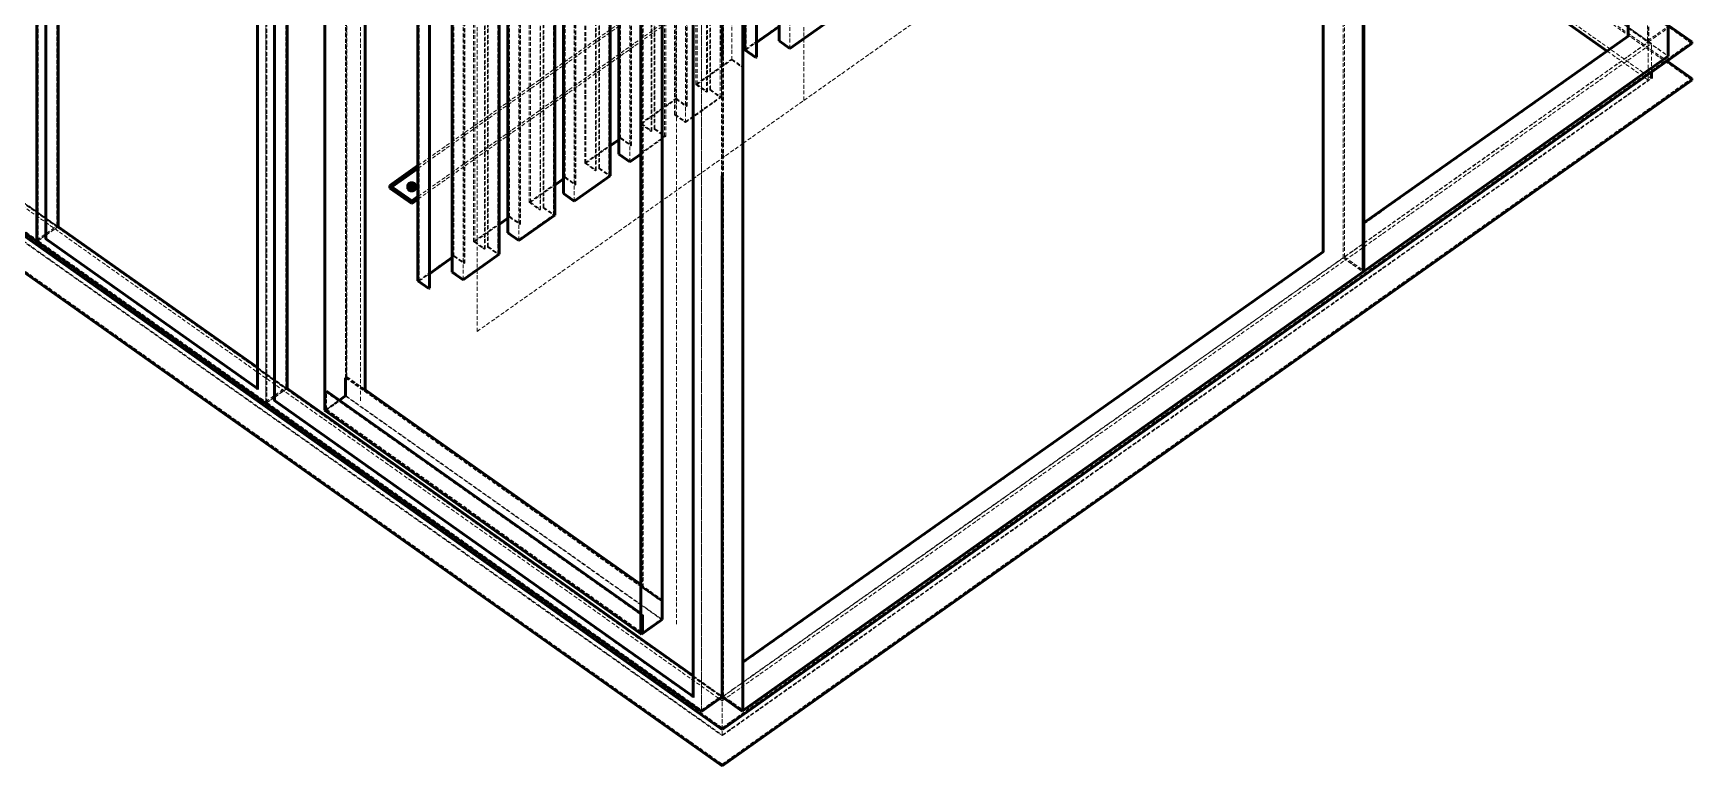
# Model space of a CAD drawing. Header units: millimetres. Extents: x 589 to 12190, y 300 to 8700.
# Drawn here: x 1816 to 3431, y 688 to 1402 of the extents above; entities that cross this region are included whole.
import ezdxf

# ---------------------------------------------------------------- set-up
doc = ezdxf.new("R2010")
doc.units = ezdxf.units.MM
doc.linetypes.add('Hidden', pattern=[15, 5, -3, 5, -2])
for name, color, linetype, lineweight in [('Default', 7, 'Continuous', 50), ('Edges', 7, 'Hidden', 15), ('HiddenEdges', 2, 'Hidden', 15), ('HiddenSilhouettes', 2, 'Hidden', 15), ('HiddenWires', 7, 'Hidden', 15), ('Silhouettes', 7, 'Continuous', 50), ('Wires', 7, 'Hidden', 15)]:
    doc.layers.add(name, color=color, linetype=linetype, lineweight=lineweight)

# ---------------------------------------------------------------- blocks, each defined once
blk = doc.blocks.new('Isometric')
at = {"layer": 'Edges'}
for points in [[(1863.7, -1528.8), (1863.7, 159.5)], [(1838.5, -1511), (1838.5, 141.7)], [(1813.3, -1503.6), (1813.3, 123.9)], [(-242.5, -1766.6), (-242.5, -97.8)], [(1467.7, -1808.8), (1467.7, -120.5)], [(1417.3, -1783.6), (1417.3, -156.1)], [(43.8, -1979.7), (43.8, -289.7)], [(54.4, -1976.6), (54.4, -307.8)], [(-1866.8, -630.7), (636.4, -2400.7)], [(-1840.6, -659.5), (636.4, -2411)], [(-1866.8, -678), (636.4, -2448)], [(609.5, -2379.7), (609.5, -689.7)], [(679.9, -1530.8), (679.9, -724.7)], [(724.4, -1519.3), (724.4, -713.2)], [(121.6, -1989.4), (121.6, -1129.3)], [(255.6, -1830.8), (255.6, -1277.8)], [(444.4, -1717.3), (444.4, -1411.3)], [(531.7, -2279.4), (531.7, -1419.3)], [(516.5, -1666.3), (516.5, -1462.3)], [(557.5, -2236.6), (557.5, -1456)], [(1469.4, -1746.8), (1813.3, -1503.6)], [(1812.5, -1503), (1813.3, -1503.6)], [(636.4, -2400.7), (1895, -1510.7)], [(1469.4, -1772), (1838.5, -1511)], [(1469.4, -1807.6), (1863.7, -1528.8)], [(636.4, -2448), (1895, -1558)], [(233.3, -1720.4), (233.3, -1716.9)], [(-241.7, -1761.9), (-225.4, -1750.4)], [(-242.5, -1766.6), (-241.7, -1766)], [(663.3, -2316.8), (1417.3, -1783.6)], [(1416.5, -1783), (1417.3, -1783.6)], [(663.3, -2342), (1442.5, -1791)], [(1442.5, -1791), (1467.7, -1808.8)], [(663.3, -2377.6), (1467.7, -1808.8)], [(147.4, -1946.6), (530.6, -2217.6)], [(54.4, -1976.6), (55.3, -1976)], [(54.4, -1976.6), (598.9, -2361.6)], [(147.4, -1970.1), (530.6, -2241.1)], [(173.1, -1963.2), (530.6, -2216)], [(557.5, -2236.6), (558.6, -2235.8)], [(557.5, -2260.1), (557.5, -2236.6)], [(531.7, -2254.8), (532.9, -2254)], [(636.4, -2360.7), (636.4, -2297)], [(636.4, -2402.8), (636.4, -2400.7)], [(636.4, -2450.2), (636.4, -2448)]]:
    blk.add_lwpolyline(points, dxfattribs=at)
for points in [[(1442.5, -1791, 0), (1442.5, -138.3, 0)], [(662.4, -2379.1, 0), (662.4, -689.1, 0)], [(172, -1964, 0), (172, -1218.6, 0)], [(300.2, -1819.3, 0), (300.2, -1309.3, 0)], [(372.3, -1768.3, 0), (372.3, -1360.3, 0)], [(1838.5, -1511, 0), (1863.7, -1528.8, 0)], [(636.4, -1684.5, 0), (636.4, -1531.3, 0)], [(636.4, -2411, 0), (1842.7, -1558, 0)], [(-242.5, -1766.6, 0), (33.2, -1961.6, 0)], [(55.3, -1971.9, 0), (71.6, -1960.4, 0)], [(121.6, -1964.8, 0), (531.7, -2254.8, 0)], [(532.9, -2277.5, 0), (557.5, -2260.1, 0)], [(636.4, -2411, 0), (636.4, -2402.8, 0)]]:
    blk.add_polyline3d(points, dxfattribs=at)
blk.add_polyline3d([(1838.5, -1511, 0)], close=True, dxfattribs=at)
at = {"layer": 'HiddenEdges'}
for points in [[(-634.3, 238.7), (1842.7, -1512.8)], [(-608.1, 257.2), (1895, -1512.8)], [(-608.1, 209.8), (1895, -1560.2)], [(-227.1, -1749.2), (-227.1, -60.9)], [(-253.1, -1767.6), (-253.1, -79.3)], [(1468.5, -1746.2), (1468.5, -108.3)], [(69.9, -1959.2), (69.9, -270.9)], [(70.7, -1960.7), (70.7, -270.7)], [(71.6, -1960.9), (71.6, -270.9)], [(34.1, -1961), (34.1, -292.2)], [(43.8, -1977.6), (43.8, -289.3)], [(-1838.5, -660.2), (636.4, -2410.2)], [(635.5, -2359.2), (635.5, -670.9)], [(662.4, -2316.2), (662.4, -678.3)], [(599.8, -2361), (599.8, -692.2)], [(609.5, -2377.6), (609.5, -689.3)], [(711.1, -1508.7), (711.1, -702.6)], [(648.8, -1534), (648.8, -727.9)], [(662.1, -1543.4), (662.1, -737.3)], [(616.2, -1575.8), (616.2, -769.7)], [(621.2, -1572.3), (621.2, -766.2)], [(576.6, -1585), (576.6, -778.9)], [(589.9, -1594.4), (589.9, -788.3)], [(549.1, -1623.3), (549.1, -817.2)], [(575.4, -1604.7), (575.4, -798.6)], [(504.5, -1636), (504.5, -829.9)], [(517.8, -1645.4), (517.8, -839.3)], [(544.1, -1626.8), (544.1, -820.7)], [(432.4, -1687), (432.4, -880.9)], [(472, -1677.8), (472, -871.7)], [(476.9, -1674.3), (476.9, -868.2)], [(431.1, -1706.7), (431.1, -900.6)], [(445.7, -1696.4), (445.7, -890.3)], [(399.9, -1728.8), (399.9, -922.7)], [(404.8, -1725.3), (404.8, -919.2)], [(360.3, -1738), (360.3, -931.9)], [(373.6, -1747.4), (373.6, -941.3)], [(359, -1757.7), (359, -951.6)], [(288.1, -1789), (288.1, -982.9)], [(327.7, -1779.8), (327.7, -973.7)], [(332.7, -1776.3), (332.7, -970.2)], [(286.9, -1808.7), (286.9, -1002.6)], [(301.4, -1798.4), (301.4, -992.3)], [(147.4, -1969.6), (147.4, -1109.5)], [(-1032.4, -1180.7), (-226.3, -1750.7)], [(-1031.5, -1180.9), (-225.4, -1750.9)], [(557.5, -2259.6), (557.5, -1399.5)], [(1838.5, -1511.5), (1838.5, -1378.2)], [(559.5, -2235.2), (559.5, -1400.8)], [(534, -2218.4), (534, -1437.8)], [(1812.5, -1491.4), (1837.6, -1509.2)], [(-226.3, -1751.5), (-226.3, -1531.3)], [(636.4, -2410.2), (1838.5, -1560.2)], [(1469.4, -1746.8), (1469.4, -1746.8)], [(1444.2, -1789.8), (1469.4, -1772)], [(636.4, -2360.7), (1442.5, -1790.7)], [(148.5, -1945.8), (148.5, -1837.6)], [(70.7, -1960.7), (636.4, -2360.7)], [(147.4, -1969.6), (148.5, -1970.4)], [(148.5, -1970.4), (558.6, -2260.4)], [(530.6, -2217.6), (557.5, -2236.6)], [(532.9, -2219.2), (534, -2218.4)], [(530.6, -2241.1), (557.5, -2260.1)], [(663.3, -2316.8), (663.3, -2316.8)], [(636.4, -2361.5), (636.4, -2360.7)], [(636.4, -2402.8), (636.4, -2365.8)]]:
    blk.add_lwpolyline(points, dxfattribs=at)
blk.add_lwpolyline([(1838.5, -1510.7)], close=True, dxfattribs=at)
for points in [[(588.7, -1615.3, 0), (588.7, -809.2, 0)], [(503.2, -1655.7, 0), (503.2, -849.6, 0)], [(1273.6, -1110.9, 0), (1839.3, -1510.9, 0)], [(1812.5, -1492.3, 0), (1838.5, -1510.7, 0)], [(1838.5, -1510.7, 0), (1864.5, -1529.1, 0)], [(-251.4, -1768.8, 0), (-241.7, -1761.9, 0)], [(-226.3, -1750.7, 0), (70.7, -1960.7, 0)], [(-226.3, -1751.5, 0), (-225.4, -1750.9, 0)], [(-225.4, -1750.9, 0), (71.6, -1960.9, 0)], [(148.5, -1945.8, 0), (149.3, -1945.2, 0)], [(148.5, -1945.8, 0), (173.1, -1963.2, 0)], [(45.5, -1978.8, 0), (55.3, -1971.9, 0)], [(71.6, -1960.9, 0), (637.2, -2360.9, 0)], [(120.5, -1988.6, 0), (147.4, -1969.6, 0)], [(121.6, -1989.4, 0), (148.5, -1970.4, 0)], [(122.8, -1987.5, 0), (122.8, -1964, 0)], [(530.6, -2216, 0), (558.6, -2235.8, 0)], [(534, -2218.4, 0), (558.6, -2235.8, 0)], [(530.6, -2278.6, 0), (557.5, -2259.6, 0)], [(557.5, -2259.6, 0), (558.6, -2260.4, 0)], [(638.1, -2359.8, 0), (663.3, -2342, 0)], [(636.4, -2410.2, 0), (636.4, -2360.7, 0)]]:
    blk.add_polyline3d(points, dxfattribs=at)
at = {"layer": 'HiddenSilhouettes'}
for points in [[(-608.1, 212), (1863, -1535.4)], [(-634.3, 193.5), (1842.7, -1558)], [(-226.3, -1750.7), (-226.3, -60.7)], [(-251.4, -1768.8), (-251.4, -80.5)], [(70.7, -1961.5), (70.7, -271.5)], [(45.5, -1978.8), (45.5, -290.5)], [(637.2, -2360.9), (637.2, -670.9)], [(638.1, -2359.8), (638.1, -671.5)], [(667.4, -1520.8), (667.4, -714.7)], [(662.9, -1542.8), (662.9, -736.7)], [(602.1, -1565.8), (602.1, -759.7)], [(603.8, -1565.8), (603.8, -759.7)], [(617.1, -1575.2), (617.1, -769.1)], [(620.3, -1572.9), (620.3, -766.8)], [(590.8, -1593.8), (590.8, -787.7)], [(633.6, -1582.3), (633.6, -776.2)], [(635.3, -1582.3), (635.3, -776.2)], [(530, -1616.8), (530, -810.7)], [(531.7, -1616.8), (531.7, -810.7)], [(548.2, -1623.9), (548.2, -817.8)], [(574.5, -1605.3), (574.5, -799.2)], [(518.7, -1644.8), (518.7, -838.7)], [(545, -1626.2), (545, -820.1)], [(561.5, -1633.3), (561.5, -827.2)], [(563.2, -1633.3), (563.2, -827.2)], [(457.9, -1667.8), (457.9, -861.7)], [(459.5, -1667.8), (459.5, -861.7)], [(472.8, -1677.2), (472.8, -871.1)], [(476.1, -1674.9), (476.1, -868.8)], [(489.4, -1684.3), (489.4, -878.2)], [(446.5, -1695.8), (446.5, -889.7)], [(385.7, -1718.8), (385.7, -912.7)], [(387.4, -1718.8), (387.4, -912.7)], [(400.7, -1728.2), (400.7, -922.1)], [(404, -1725.9), (404, -919.8)], [(374.4, -1746.8), (374.4, -940.7)], [(417.3, -1735.3), (417.3, -929.2)], [(313.6, -1769.8), (313.6, -963.7)], [(315.3, -1769.8), (315.3, -963.7)], [(328.6, -1779.2), (328.6, -973.1)], [(331.8, -1776.9), (331.8, -970.8)], [(345.1, -1786.3), (345.1, -980.2)], [(302.3, -1797.8), (302.3, -991.7)], [(243.2, -1820.8), (243.2, -1014.7)], [(148.5, -1970.4), (148.5, -1110.3)], [(-1032.4, -1181.5), (-226.3, -1751.5)], [(-1057.5, -1198.8), (-253.1, -1767.6)], [(241.5, -1671.2), (629.3, -1396.9)], [(241.5, -1674.7), (629.3, -1400.4)], [(241.5, -1711.2), (657.6, -1416.9)], [(532.9, -2219.2), (532.9, -1438.6)], [(665.7, -1520.8), (712.4, -1487.8)], [(1837.6, -1509.2), (1863.7, -1490.8)], [(636.4, -2360.7), (1838.5, -1510.7)], [(636.4, -2365.8), (1842.7, -1512.8)], [(667.4, -1520.8), (680.7, -1530.2)], [(710.3, -1509.3), (711.1, -1508.7)], [(1842.7, -1549.8), (1842.7, -1512.8)], [(603.8, -1565.8), (648.8, -1534)], [(648.8, -1534), (662.1, -1543.4)], [(602.1, -1565.8), (616.2, -1575.8)], [(603.8, -1565.8), (617.1, -1575.2)], [(531.7, -1616.8), (576.6, -1585)], [(576.6, -1583.8), (590.8, -1593.8)], [(576.6, -1585), (589.9, -1594.4)], [(588.7, -1614.1), (633.6, -1582.3)], [(588.7, -1615.3), (635.3, -1582.3)], [(616.2, -1575.8), (617.1, -1575.2)], [(620.3, -1572.9), (621.2, -1572.3)], [(620.3, -1572.9), (633.6, -1582.3)], [(575.4, -1604.7), (588.7, -1614.1)], [(502.4, -1637.5), (504.5, -1636)], [(504.5, -1636), (517.8, -1645.4)], [(530, -1616.8), (544.1, -1626.8)], [(531.7, -1616.8), (545, -1626.2)], [(548.2, -1623.9), (561.5, -1633.3)], [(549.1, -1623.3), (563.2, -1633.3)], [(459.5, -1667.8), (491.1, -1645.5)], [(502.4, -1656.3), (503.2, -1655.7)], [(503.2, -1655.7), (516.5, -1665.1)], [(517.8, -1645.4), (518.7, -1644.8)], [(457.9, -1667.8), (472, -1677.8)], [(459.5, -1667.8), (472.8, -1677.2)], [(472, -1677.8), (472.8, -1677.2)], [(476.1, -1674.9), (476.9, -1674.3)], [(476.1, -1674.9), (489.4, -1684.3)], [(476.9, -1674.3), (491.1, -1684.3)], [(228.5, -1699.5), (229.2, -1698.7)], [(237.5, -1698.7), (238.2, -1699.5)], [(385.7, -1718.8), (432.4, -1685.8)], [(387.4, -1718.8), (419, -1696.5)], [(430.3, -1688.5), (432.4, -1687)], [(432.4, -1685.8), (446.5, -1695.8)], [(432.4, -1687), (445.7, -1696.4)], [(444.4, -1716.1), (489.4, -1684.3)], [(385.7, -1718.8), (399.9, -1728.8)], [(387.4, -1718.8), (400.7, -1728.2)], [(431.1, -1706.7), (444.4, -1716.1)], [(358.1, -1739.5), (360.3, -1738)], [(360.3, -1738), (373.6, -1747.4)], [(372.3, -1767.1), (417.3, -1735.3)], [(404, -1725.9), (404.8, -1725.3)], [(404, -1725.9), (417.3, -1735.3)], [(404.8, -1725.3), (419, -1735.3)], [(-253.1, -1767.6), (-227.1, -1749.2)], [(315.3, -1769.8), (346.8, -1747.5)], [(358.1, -1758.3), (359, -1757.7)], [(359, -1757.7), (372.3, -1767.1)], [(1468.5, -1746.2), (1469.4, -1746.8)], [(-253.1, -1767.6), (-253.1, -1767.6)], [(300.2, -1818.1), (345.1, -1786.3)], [(313.6, -1769.8), (327.7, -1779.8)], [(315.3, -1769.8), (328.6, -1779.2)], [(327.7, -1779.8), (328.6, -1779.2)], [(331.8, -1776.9), (332.7, -1776.3)], [(331.8, -1776.9), (345.1, -1786.3)], [(332.7, -1776.3), (346.8, -1786.3)], [(241.5, -1820.8), (288.1, -1787.8)], [(288.1, -1787.8), (302.3, -1797.8)], [(288.1, -1789), (301.4, -1798.4)], [(301.4, -1798.4), (302.3, -1797.8)], [(1442.5, -1790.7), (1467.7, -1808.5)], [(1444.2, -1789.8), (1469.4, -1807.6)], [(243.2, -1820.8), (256.5, -1830.2)], [(286.9, -1808.7), (300.2, -1818.1)], [(43.8, -1977.6), (69.9, -1959.2)], [(147.4, -1946.6), (148.5, -1945.8)], [(149.3, -1945.2), (173.1, -1962)], [(33.2, -1960.4), (34.1, -1961)], [(45.5, -1978.8), (609.5, -2377.6)], [(70.7, -1961.5), (636.4, -2361.5)], [(122.8, -1987.5), (139.4, -1975.7)], [(530.6, -2214.8), (559.5, -2235.2)], [(558.6, -2235.8), (559.5, -2235.2)], [(530.6, -2252.4), (532.9, -2254)], [(662.4, -2316.2), (663.3, -2316.8)], [(663.3, -2316.8), (663.3, -2316.8)], [(598.9, -2333.3), (635.5, -2359.2)], [(598.9, -2360.4), (599.8, -2361)], [(598.9, -2361.6), (599.8, -2361)], [(609.5, -2377.6), (635.5, -2359.2)], [(636.4, -2361.5), (637.2, -2360.9)]]:
    blk.add_lwpolyline(points, dxfattribs=at)
blk.add_lwpolyline([(609.5, -2377.6)], close=True, dxfattribs=at)
for points in [[(1837.6, -1509.2, 0), (1837.6, 179.1, 0)], [(1839.3, -1510.9, 0), (1839.3, 178.7, 0)], [(1444.2, -1789.8, 0), (1444.2, -101.5, 0)], [(-1840.6, -614.3, 0), (636.4, -2365.8, 0)], [(-1838.5, -610.7, 0), (636.4, -2360.7, 0)], [(149.3, -1945.2, 0), (149.3, -1110.8, 0)], [(241.5, -1714.7, 0), (657.6, -1420.4, 0)], [(724.4, -1518.1, 0), (769.4, -1486.3, 0)], [(1812.5, -1493.1, 0), (1838.5, -1511.5, 0)], [(1838.5, -1510.7, 0), (1864.5, -1492.3, 0)], [(667.4, -1520.8, 0), (680.7, -1511.4, 0)], [(711.1, -1508.7, 0), (724.4, -1518.1, 0)], [(1785.1, -1522.4, 0), (1838.5, -1560.2, 0)], [(1838.5, -1560.2, 0), (1838.5, -1510.7, 0)], [(1838.5, -1511.5, 0), (1839.3, -1510.9, 0)], [(-225.4, -1750.9, 0), (-225.4, -1531.3, 0)], [(602.1, -1565.8, 0), (648.8, -1532.8, 0)], [(648.8, -1532.8, 0), (662.9, -1542.8, 0)], [(662.1, -1543.4, 0), (662.9, -1542.8, 0)], [(530, -1616.8, 0), (576.6, -1583.8, 0)], [(621.2, -1572.3, 0), (635.3, -1582.3, 0)], [(574.5, -1605.3, 0), (575.4, -1604.7, 0)], [(574.5, -1605.3, 0), (588.7, -1615.3, 0)], [(589.9, -1594.4, 0), (590.8, -1593.8, 0)], [(457.9, -1667.8, 0), (504.5, -1634.8, 0)], [(504.5, -1634.8, 0), (518.7, -1644.8, 0)], [(516.5, -1665.1, 0), (561.5, -1633.3, 0)], [(530.6, -1656.3, 0), (563.2, -1633.3, 0)], [(544.1, -1626.8, 0), (545, -1626.2, 0)], [(548.2, -1623.9, 0), (549.1, -1623.3, 0)], [(205.1, -1700.4, 0), (207.6, -1698.7, 0)], [(445.7, -1696.4, 0), (446.5, -1695.8, 0)], [(430.3, -1707.3, 0), (431.1, -1706.7, 0)], [(-263.8, -1723.3, 0), (-227.1, -1749.2, 0)], [(313.6, -1769.8, 0), (360.3, -1736.8, 0)], [(360.3, -1736.8, 0), (374.4, -1746.8, 0)], [(399.9, -1728.8, 0), (400.7, -1728.2, 0)], [(-253.1, -1769.7, 0), (-226.3, -1750.7, 0)], [(-226.3, -1751.5, 0), (70.7, -1961.5, 0)], [(373.6, -1747.4, 0), (374.4, -1746.8, 0)], [(1468.5, -1746.2, 0), (1469.4, -1745.6, 0)], [(1469.4, -1746.8, 0), (1469.4, -1746.8, 0)], [(-251.4, -1768.8, 0), (43.8, -1977.6, 0)], [(286, -1790.5, 0), (288.1, -1789, 0)], [(243.2, -1820.8, 0), (256.5, -1811.4, 0)], [(286, -1809.3, 0), (286.9, -1808.7, 0)], [(33.2, -1933.3, 0), (69.9, -1959.2, 0)], [(33.2, -1961.6, 0), (34.1, -1961, 0)], [(43.8, -1979.7, 0), (70.7, -1960.7, 0)], [(70.7, -1961.5, 0), (71.6, -1960.9, 0)], [(122.8, -1987.5, 0), (532.9, -2277.5, 0)], [(532.9, -2219.2, 0), (557.5, -2236.6, 0)], [(662.4, -2316.2, 0), (663.3, -2315.6, 0)], [(662.4, -2316.2, 0), (662.4, -2316.2, 0)], [(638.1, -2359.8, 0), (663.3, -2377.6, 0)]]:
    blk.add_polyline3d(points, dxfattribs=at)
blk.add_polyline3d([(1468.5, -1746.2, 0)], close=True, dxfattribs=at)
at = {"layer": 'HiddenWires'}
blk.add_polyline3d([(530.6, -1736.3, 0), (663.3, -1642.5, 0)], dxfattribs=at)
at = {"layer": 'Silhouettes'}
for points in [[(1864.5, -1529.1), (1864.5, 160.9)], [(-253.1, -1769.7), (-253.1, -79.7)], [(-225.4, -1750.4), (-225.4, -109.9)], [(1468.5, -1809.1), (1468.5, -119.1)], [(1469.4, -1807.6), (1469.4, -119.3)], [(1416.5, -1783), (1416.5, -156.7)], [(33.2, -1961.6), (33.2, -292.8)], [(55.3, -1976), (55.3, -308.4)], [(71.6, -1960.4), (71.6, -319.9)], [(-1866.8, -632.8), (636.4, -2402.8)], [(-1866.8, -680.2), (636.4, -2450.2)], [(598.9, -2361.6), (598.9, -692.8)], [(663.3, -2377.6), (663.3, -689.3)], [(710.3, -1509.3), (710.3, -703.2)], [(665.7, -1520.8), (665.7, -714.7)], [(680.7, -1530.2), (680.7, -724.1)], [(120.5, -1988.6), (120.5, -1128.5)], [(-1059.2, -1199.7), (-253.1, -1769.7)], [(173.1, -1963.2), (173.1, -1219.4)], [(241.5, -1820.8), (241.5, -1267.8)], [(256.5, -1830.2), (256.5, -1278.4)], [(1469.4, -1299.2), (1785.1, -1522.4)], [(346.8, -1786.3), (346.8, -1342.3)], [(419, -1735.3), (419, -1393.3)], [(636.4, -1531.3), (636.4, -1378.2)], [(430.3, -1707.3), (430.3, -1401.3)], [(530.6, -2278.6), (530.6, -1418.5)], [(558.6, -2260.4), (558.6, -1400.3)], [(491.1, -1684.3), (491.1, -1444.3)], [(724.4, -1519.3), (771.1, -1486.3)], [(1469.4, -1745.6), (1812.5, -1503)], [(1865.3, -1489.7), (1895, -1510.7)], [(636.4, -2402.8), (1895, -1512.8)], [(710.3, -1509.3), (724.4, -1519.3)], [(1895, -1512.8), (1895, -1510.7)], [(679.9, -1530.8), (680.7, -1530.2)], [(1468.5, -1809.1), (1864.5, -1529.1)], [(1842.7, -1558), (1842.7, -1549.8)], [(636.4, -2450.2), (1895, -1560.2)], [(1895, -1560.2), (1895, -1558)], [(502.4, -1656.3), (516.5, -1666.3)], [(516.5, -1666.3), (530.6, -1656.3)], [(207.6, -1698.7), (241.5, -1674.7)], [(205.1, -1700.4), (205.1, -1696.9)], [(205.1, -1696.9), (233.3, -1716.9)], [(205.1, -1700.4), (233.3, -1720.4)], [(238.2, -1697.8), (236.9, -1699.4), (234.6, -1700.3), (232.1, -1700.3), (229.8, -1699.4), (228.5, -1697.8), (228.5, -1696), (229.8, -1694.4), (232.1, -1693.5), (234.6, -1693.5), (236.9, -1694.4), (238.2, -1696), (238.2, -1697.8)], [(228.5, -1701.4), (228.5, -1697.8)], [(228.5, -1701.4), (229.8, -1702.9), (232.1, -1703.9), (234.6, -1703.9), (236.9, -1702.9), (238.2, -1701.4), (238.2, -1699.5)], [(229.2, -1698.7), (229.8, -1697.9), (232.1, -1697), (234.6, -1697), (236.9, -1697.9), (237.5, -1698.7)], [(238.2, -1699.5), (238.2, -1696)], [(419, -1696.5), (430.3, -1688.5)], [(444.4, -1717.3), (491.1, -1684.3)], [(636.4, -2360.7), (636.4, -1684.5)], [(233.3, -1716.9), (241.5, -1711.2)], [(233.3, -1720.4), (241.5, -1714.7)], [(372.3, -1768.3), (419, -1735.3)], [(-225.4, -1750.4), (33.2, -1933.3)], [(358.1, -1758.3), (372.3, -1768.3)], [(-241.7, -1766), (33.2, -1960.4)], [(300.2, -1819.3), (346.8, -1786.3)], [(663.3, -2315.6), (1416.5, -1783)], [(241.5, -1820.8), (255.6, -1830.8)], [(286, -1809.3), (300.2, -1819.3)], [(662.4, -2379.1), (1468.5, -1809.1)], [(255.6, -1830.8), (256.5, -1830.2)], [(147.4, -1970.1), (147.4, -1946.6)], [(55.3, -1976), (598.9, -2360.4)], [(71.6, -1960.4), (598.9, -2333.3)], [(121.6, -1964.8), (122.8, -1964)], [(122.8, -1964), (530.6, -2252.4)], [(173.1, -1962), (530.6, -2214.8)], [(120.5, -1988.6), (121.6, -1989.4)], [(558.6, -2235.8), (558.6, -2143.9)], [(609.5, -2379.7), (636.4, -2360.7)]]:
    blk.add_lwpolyline(points, dxfattribs=at)
for points in [[(1812.5, -1503, 0), (1812.5, 123.3, 0)], [(-241.7, -1766, 0), (-241.7, -98.4, 0)], [(286, -1809.3, 0), (286, -1299.3, 0)], [(358.1, -1758.3, 0), (358.1, -1350.3, 0)], [(502.4, -1656.3, 0), (502.4, -1452.3, 0)], [(680.7, -1511.4, 0), (710.3, -1490.5, 0)], [(665.7, -1520.8, 0), (679.9, -1530.8, 0)], [(1863, -1535.4, 0), (1895, -1558, 0)], [(491.1, -1645.5, 0), (502.4, -1637.5, 0)], [(205.1, -1696.9, 0), (241.5, -1671.2, 0)], [(430.3, -1707.3, 0), (444.4, -1717.3, 0)], [(346.8, -1747.5, 0), (358.1, -1739.5, 0)], [(-253.1, -1769.7, 0), (43.8, -1979.7, 0)], [(256.5, -1811.4, 0), (286, -1790.5, 0)], [(1467.7, -1808.5, 0), (1468.5, -1809.1, 0)], [(43.8, -1979.7, 0), (609.5, -2379.7, 0)], [(139.4, -1975.7, 0), (147.4, -1970.1, 0)], [(172, -1964, 0), (173.1, -1963.2, 0)], [(121.6, -1989.4, 0), (531.7, -2279.4, 0)], [(531.7, -2279.4, 0), (558.6, -2260.4, 0)], [(532.9, -2277.5, 0), (532.9, -2254, 0)], [(530.6, -2278.6, 0), (531.7, -2279.4, 0)], [(636.4, -2360.7, 0), (662.4, -2379.1, 0)]]:
    blk.add_polyline3d(points, dxfattribs=at)
for points in [[(557.5, -2236.6, 0)], [(636.4, -2360.7, 0)]]:
    blk.add_polyline3d(points, close=True, dxfattribs=at)
at = {"layer": 'Wires'}
for points in [[(742.5, -1586.5), (742.5, -780.4)], [(166.8, -1976.3), (166.8, -1215)], [(742.5, -1586.5), (1166.7, -1286.5)], [(318.2, -1886.5), (318.2, -1322)], [(576.9, -2266.3), (576.9, -1400.1)], [(663.3, -1642.5), (742.5, -1586.5)], [(318.2, -1886.5), (530.6, -1736.3)]]:
    blk.add_lwpolyline(points, dxfattribs=at)
blk.add_polyline3d([(147.4, -1946.6, 0), (147.4, -1201.2, 0)], dxfattribs=at)

msp = doc.modelspace()

# ---------------------------------------------------------------- block references
at = {"layer": 'Default', "xscale": 0.75, "yscale": 0.75, "zscale": 0.75}
msp.add_blockref('Isometric', (2010, 2526), dxfattribs=at)

doc.saveas('drawing.dxf')
